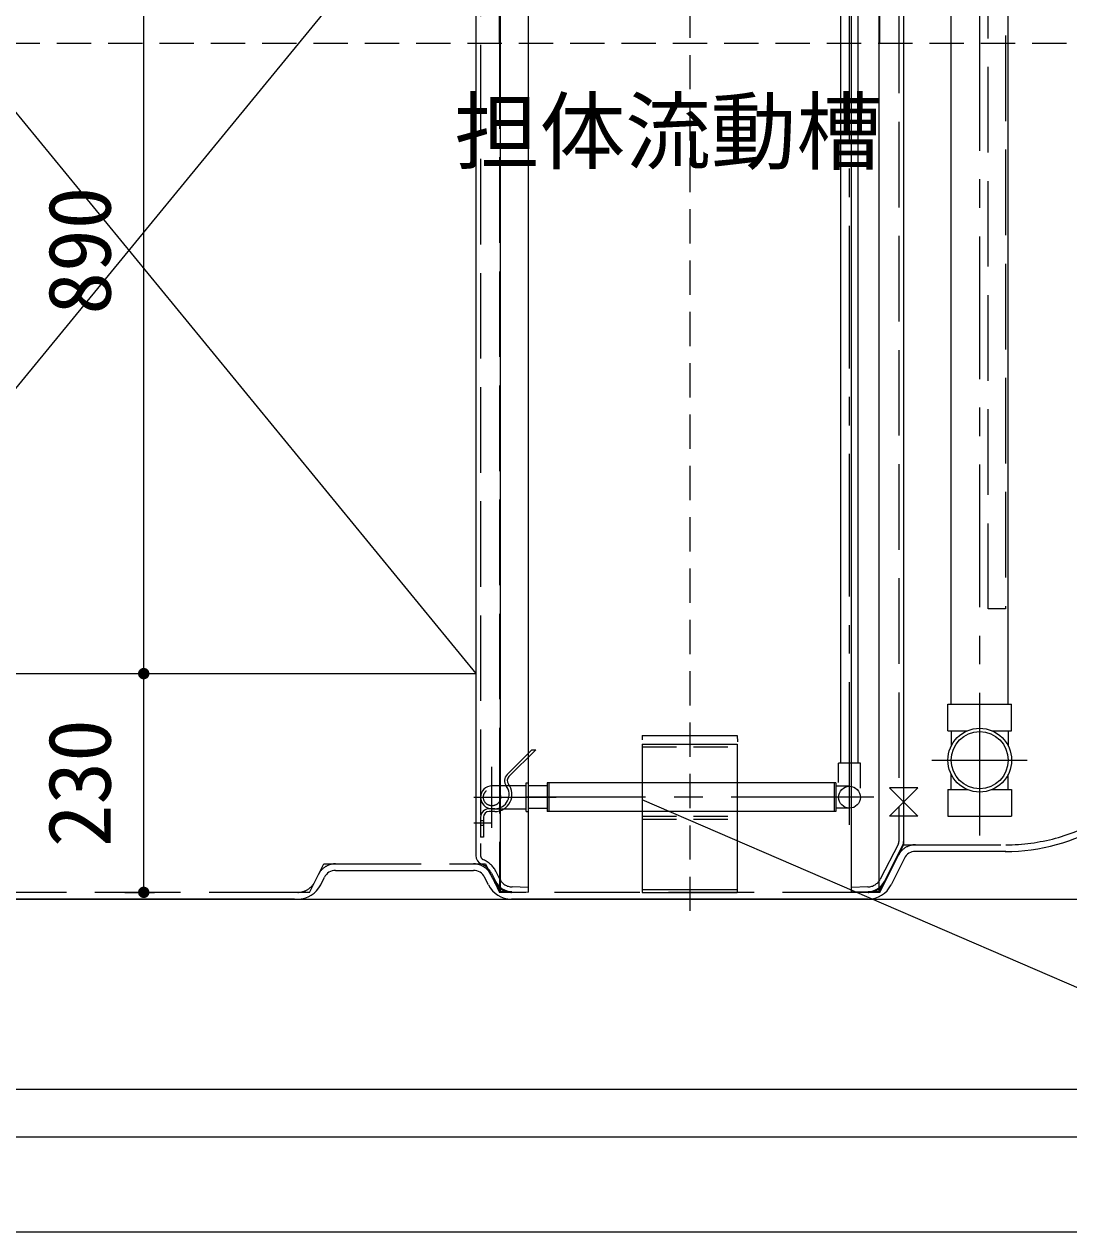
# Model space of a CAD drawing. Units: millimetres, scale not verified. Extents: x -8910 to 8910, y -6308 to 6308.
# Drawn here: x -4839 to -3740, y -4190 to -2920 of the extents above; entities that cross this region are included whole.
import ezdxf
from ezdxf.enums import TextEntityAlignment as Align

# ---------------------------------------------------------------- set-up
doc = ezdxf.new("R2010")
doc.units = ezdxf.units.MM
doc.header["$LTSCALE"] = 30
for name, pattern in [('CHAIN1', [8, 5, -1, 1, -1]), ('CHAIN2', [12, 9, -1, 1, -1]), ('DASHED1', [1.8, 1.2, -0.6]), ('DASHED3', [4, 3, -1]), ('DOUBLE_CHAIN1', [8.8, 5, -1, 0.6, -0.6, 0.6, -1]), ('DOUBLE_CHAIN2', [12.8, 9, -1, 0.6, -0.6, 0.6, -1])]:
    doc.linetypes.add(name, pattern=pattern)
for name, color, linetype, lineweight in [('0-0_機器', 2, 'Continuous', 25), ('0-1_製作', 5, 'Continuous', 25), ('0-2_空気管', 3, 'Continuous', 25), ('0-3_補助線', 3, 'Continuous', 25), ('0-4_寸法', 92, 'Continuous', 25), ('0-6_躯体', 3, 'Continuous', 25), ('0-B_07', 3, 'Continuous', 25), ('0-C_9-6_SUNPO', 4, 'Continuous', 25), ('0-D_文字', 7, 'Continuous', 25)]:
    doc.layers.add(name, color=color, linetype=linetype, lineweight=lineweight)
doc.styles.add('ＭＳ ゴシック', font='')
doc.styles.get('ＭＳ ゴシック').set_extended_font_data('MS Gothic')

msp = doc.modelspace()

# ---------------------------------------------------------------- linework, layer by layer
at = {"layer": '0-0_機器', "color": 3}
for p, q in [((-4304.85, -3683.27), (-4331.04, -3709.46)), ((-4310.85, -3748.26), (-4310.85, -3718.27)), ((-4286.85, -3718.27), (-4288.85, -3718.27)), ((-4288.85, -3718.27), (-4288.85, -3748.26)), ((-4286.85, -3748.26), (-4286.85, -3718.27)), ((-4288.85, -3721.27), (-4308.85, -3721.27)), ((-4343.85, -3745.27), (-4349.85, -3745.27)), ((-4288.85, -3745.26), (-4308.85, -3745.26)), ((-4358.85, -3754.27), (-4358.85, -3775.27)), ((-4355.85, -3754.27), (-4355.85, -3775.27)), ((-4343.85, -3748.27), (-4349.85, -3748.27)), ((-4310.85, -3748.26), (-4308.85, -3748.26)), ((-4286.85, -3748.26), (-4288.85, -3748.26)), ((-4355.85, -3775.27), (-4358.85, -3775.27))]:
    msp.add_line(p, q, dxfattribs=at)
at = {"layer": '0-0_機器', "color": 3, "linetype": 'CHAIN2'}
for p, q in [((-4318.24, -3733.27), (-4279.45, -3733.27)), ((-4365.95, -3760.27), (-4347.15, -3760.27))]:
    msp.add_line(p, q, dxfattribs=at)
at = {"layer": '0-0_機器', "color": 3, "linetype": 'DASHED1'}
for p, q in [((-4358.85, -3757.77), (-4355.85, -3757.77)), ((-4358.85, -3762.77), (-4355.85, -3762.77))]:
    msp.add_line(p, q, dxfattribs=at)
at = {"layer": '0-0_機器'}
for p, q in [((-6123.85, -4040.27), (-3223.85, -4040.27)), ((-6123.85, -4090.27), (-3223.85, -4090.27)), ((-6123.85, -4190.27), (-3223.85, -4190.27))]:
    msp.add_line(p, q, dxfattribs=at)
at = {"layer": '0-0_機器', "color": 3}
for points in [[(-4304.85, -3683.27), (-4300.85, -3683.27), (-4329.02, -3711.44)], [(-4310.85, -3718.27), (-4308.85, -3718.27), (-4308.85, -3748.26)]]:
    msp.add_lwpolyline(points, dxfattribs=at)
at = {"layer": '0-0_機器'}
msp.add_lwpolyline([(-6073.85, -3840.27), (-3273.85, -3840.27), (-3273.85, -4040.27)], dxfattribs=at)
at = {"layer": '0-0_機器', "color": 3}
for centre, radius, start, end in [((-4343.85, -3730.27), 18, 270, 37.406), ((-4324.68, -3715.82), 9, 135, 216.993), ((-4324.78, -3715.69), 6, 135, 217.406), ((-4343.85, -3730.27), 15, 270, 36.993), ((-4349.85, -3754.27), 9, 90, 180), ((-4349.85, -3754.27), 6, 90, 180)]:
    msp.add_arc(centre, radius, start, end, dxfattribs=at)
at = {"layer": '0-1_製作', "color": 3}
for p, q in [((-5093.85, -2713.27), (-4363.85, -3603.26)), ((-5093.85, -3603.26), (-4363.85, -2713.27)), ((-5093.85, -3603.26), (-4363.85, -3603.26))]:
    msp.add_line(p, q, dxfattribs=at)
at = {"layer": '0-2_空気管', "linetype": 'DASHED3'}
for p, q in [((-3918.85, -2063.01), (-3918.85, -3779.85)), ((-4358.85, -2102.01), (-4358.85, -3794.43)), ((-4363.85, -2940.27), (-4363.85, -3560.95)), ((-4338.85, -2940.27), (-4338.85, -3828.99)), ((-3913.85, -2940.27), (-3913.85, -3783.27)), ((-3919.4, -3782.13), (-3938.5, -3819.42)), ((-3901.49, -3783.27), (-3806.41, -3783.27)), ((-3933.32, -3822.21), (-3919.37, -3794.32)), ((-4511.49, -3803.26), (-4362.97, -3803.26)), ((-4533.32, -3822.21), (-4529.38, -3814.32)), ((-4348.32, -3814.32), (-4344.38, -3822.21)), ((-4338.77, -3819.29), (-4342.92, -3810.99)), ((-4554.44, -3833.26), (-4906.49, -3833.26)), ((-3951.21, -3833.26), (-4326.49, -3833.26)), ((-4308.85, -3828.02), (-4325.74, -3827.58)), ((-3951.46, -3827.58), (-3968.85, -3828.03))]:
    msp.add_line(p, q, dxfattribs=at)
at = {"layer": '0-2_空気管'}
for p, q in [((-3913.85, -2063.01), (-3913.85, -3782.26)), ((-4308.85, -2090.83), (-4308.85, -3833.02)), ((-4363.85, -2102.01), (-4363.85, -3794.43)), ((-4338.85, -2940.27), (-4338.85, -2378.68)), ((-4337.87, -3828.18), (-4337.87, -2383.27)), ((-3939.47, -3832.27), (-3939.47, -2378.92)), ((-3938.85, -2940.27), (-3938.85, -2378.68)), ((-3928.85, -3753.27), (-3898.85, -3723.27)), ((-3898.85, -3753.27), (-3928.85, -3753.27)), ((-3934.05, -3821.7), (-3913.85, -3782.26)), ((-3806.41, -3790.27), (-3901.49, -3790.27)), ((-3913.11, -3797.45), (-3927.06, -3825.34)), ((-4527.06, -3825.34), (-4523.12, -3817.45)), ((-4511.49, -3810.27), (-4366.21, -3810.27)), ((-4350.64, -3825.34), (-4354.58, -3817.45)), ((-4347.39, -3813.22), (-4343.24, -3821.53)), ((-4325.87, -3832.58), (-4308.69, -3833.03)), ((-3951.33, -3832.58), (-3968.85, -3833.04)), ((-4554.44, -3840.27), (-4906.49, -3840.27)), ((-3951.21, -3840.27), (-4326.49, -3840.27))]:
    msp.add_line(p, q, dxfattribs=at)
at = {"layer": '0-2_空気管', "linetype": 'DASHED1'}
msp.add_line((-5992.55, -2940.27), (-3355.11, -2940.27), dxfattribs=at)
at = {"layer": '0-2_空気管', "linetype": 'DOUBLE_CHAIN2'}
for p, q in [((-4529.38, -3814.32), (-4523.85, -3803.26)), ((-4523.85, -3803.26), (-4511.49, -3803.26)), ((-4362.97, -3803.26), (-4353.85, -3803.26)), ((-4353.85, -3803.26), (-4348.32, -3814.32)), ((-4538.85, -3833.26), (-4533.32, -3822.21)), ((-4344.38, -3822.21), (-4338.85, -3833.26)), ((-3939.47, -3832.27), (-3934.05, -3821.7)), ((-3938.85, -3833.26), (-3933.32, -3822.21)), ((-4538.85, -3833.26), (-4554.44, -3833.26)), ((-4329.27, -3833.26), (-4338.85, -3833.26)), ((-4325.87, -3832.58), (-4337.87, -3832.27)), ((-3939.47, -3832.27), (-3951.33, -3832.58)), ((-3938.85, -3833.26), (-3951.21, -3833.26))]:
    msp.add_line(p, q, dxfattribs=at)
at = {"layer": '0-2_空気管'}
for points in [[(-3968.85, -3833.04), (-3968.85, -2051.82), (-3923.59, -2053.01)], [(-3898.85, -3723.27), (-3928.85, -3723.27), (-3898.85, -3753.27)]]:
    msp.add_lwpolyline(points, dxfattribs=at)
at = {"layer": '0-2_空気管', "linetype": 'DOUBLE_CHAIN2'}
for points in [[(-3919.37, -3794.32), (-3913.85, -3783.27), (-3901.49, -3783.27)], [(-4343.24, -3821.53), (-4337.87, -3832.27), (-4337.87, -3828.18)]]:
    msp.add_lwpolyline(points, dxfattribs=at)
at = {"layer": '0-2_空気管'}
for centre, radius, start, end in [((-3806.99, -3584.26), 206, 270, 330.331), ((-3923.85, -3779.85), 10, 332.871, 0), ((-4353.85, -3794.43), 10, 180, 247.595), ((-3901.49, -3803.26), 13, 90, 153.435), ((-4365.28, -3822.17), 20, 26.565, 67.595), ((-4511.49, -3823.27), 13, 90, 153.435), ((-4366.21, -3823.27), 13, 26.565, 90), ((-4325.35, -3812.59), 20, 206.565, 268.5), ((-3951.85, -3812.58), 20, 271.5, 332.871), ((-4551.21, -3813.27), 27, 270, 333.435), ((-4326.49, -3813.27), 27, 206.565, 270), ((-3951.21, -3813.27), 27, 270, 333.435)]:
    msp.add_arc(centre, radius, start, end, dxfattribs=at)
at = {"layer": '0-2_空気管', "linetype": 'DASHED3'}
for centre, radius, start, end in [((-3806.41, -3583.27), 200, 270, 330), ((-3923.85, -3779.85), 5, 332.871, 0), ((-3901.49, -3803.26), 20, 90, 153.435), ((-4353.85, -3794.43), 5, 180, 247.595), ((-4511.49, -3823.27), 20, 90, 153.435), ((-4366.21, -3823.27), 20, 26.565, 90), ((-4365.28, -3822.17), 25, 26.565, 67.595), ((-4551.21, -3813.27), 20, 270, 333.435), ((-4326.49, -3813.27), 20, 206.565, 270), ((-4325.35, -3812.59), 15, 206.565, 268.5), ((-3951.85, -3812.58), 15, 271.5, 332.871), ((-3951.21, -3813.27), 20, 270, 333.435)]:
    msp.add_arc(centre, radius, start, end, dxfattribs=at)
at = {"layer": '0-3_補助線', "linetype": 'DOUBLE_CHAIN1'}
for p, q in [((-4188.87, -3668.26), (-4188.87, -3672.9)), ((-4188.87, -3668.26), (-4088.87, -3668.26)), ((-4088.87, -3668.26), (-4088.46, -3674.89))]:
    msp.add_line(p, q, dxfattribs=at)
at = {"layer": '0-3_補助線'}
for p, q in [((-4188.87, -3677.38), (-4088.87, -3677.38)), ((-4188.87, -3677.38), (-4188.87, -3833.26)), ((-4088.87, -3677.38), (-4088.87, -3833.26)), ((-4188.87, -3830.27), (-4088.87, -3830.27)), ((-4188.87, -3833.26), (-4088.87, -3833.26))]:
    msp.add_line(p, q, dxfattribs=at)
at = {"layer": '0-3_補助線', "linetype": 'DASHED1'}
for p, q in [((-4188.87, -3680.38), (-4088.87, -3680.38)), ((-4188.87, -3753.27), (-4088.87, -3753.27)), ((-4188.87, -3756.27), (-4088.87, -3756.27))]:
    msp.add_line(p, q, dxfattribs=at)
at = {"layer": '0-4_寸法', "color": 3}
for p, q in [((-4733.16, -3603.26), (-4701.86, -3603.26)), ((-4733.16, -3833.26), (-4701.86, -3833.26))]:
    msp.add_line(p, q, dxfattribs=at)
at = {"layer": '0-4_寸法'}
for points in [[(-4719.14, -3602.89), (-4713.16, -3603.26), (-4719.16, -3603.26)], [(-4719.16, -3603.26), (-4715.01, -3608.97), (-4719.11, -3604.02)], [(-4719.16, -3603.26), (-4714.28, -3609.16), (-4715.01, -3608.97)], [(-4713.16, -3603.26), (-4714.28, -3609.16), (-4719.16, -3603.26)], [(-4719.05, -3602.14), (-4713.16, -3603.26), (-4719.14, -3602.89)], [(-4719.11, -3604.02), (-4715.71, -3608.69), (-4718.97, -3604.76)], [(-4719.11, -3604.02), (-4715.01, -3608.97), (-4715.71, -3608.69)], [(-4718.86, -3601.41), (-4713.16, -3603.26), (-4719.05, -3602.14)], [(-4718.97, -3604.76), (-4716.37, -3608.33), (-4718.74, -3605.47)], [(-4718.97, -3604.76), (-4715.71, -3608.69), (-4716.37, -3608.33)], [(-4718.59, -3600.71), (-4713.16, -3603.26), (-4718.86, -3601.41)], [(-4718.74, -3605.47), (-4716.98, -3607.89), (-4718.41, -3606.16)], [(-4718.74, -3605.47), (-4716.37, -3608.33), (-4716.98, -3607.89)], [(-4718.22, -3600.05), (-4713.16, -3603.26), (-4718.59, -3600.71)], [(-4718.41, -3606.16), (-4717.53, -3607.37), (-4718.01, -3606.79)], [(-4718.41, -3606.16), (-4716.98, -3607.89), (-4717.53, -3607.37)], [(-4717.78, -3599.44), (-4713.16, -3603.26), (-4718.22, -3600.05)], [(-4717.26, -3598.89), (-4713.16, -3603.26), (-4717.78, -3599.44)], [(-4716.68, -3598.41), (-4713.16, -3603.26), (-4717.26, -3598.89)], [(-4716.68, -3598.41), (-4713.16, -3597.26), (-4713.16, -3603.26)], [(-4716.05, -3598.01), (-4713.16, -3597.26), (-4716.68, -3598.41)], [(-4715.37, -3597.69), (-4713.16, -3597.26), (-4716.05, -3598.01)], [(-4714.65, -3597.45), (-4713.16, -3597.26), (-4715.37, -3597.69)], [(-4713.91, -3597.31), (-4713.16, -3597.26), (-4714.65, -3597.45)], [(-4713.16, -3603.26), (-4713.53, -3609.25), (-4714.28, -3609.16)], [(-4713.16, -3603.26), (-4713.16, -3609.26), (-4713.53, -3609.25)], [(-4713.16, -3597.26), (-4707.16, -3603.26), (-4713.16, -3603.26)], [(-4712.78, -3597.28), (-4707.16, -3603.26), (-4713.16, -3597.26)], [(-4713.16, -3603.26), (-4712.4, -3609.22), (-4713.16, -3609.26)], [(-4713.16, -3603.26), (-4711.66, -3609.08), (-4712.4, -3609.22)], [(-4713.16, -3603.26), (-4710.95, -3608.84), (-4711.66, -3609.08)], [(-4713.16, -3603.26), (-4710.27, -3608.52), (-4710.95, -3608.84)], [(-4713.16, -3603.26), (-4709.63, -3608.12), (-4710.27, -3608.52)], [(-4713.16, -3603.26), (-4709.05, -3607.64), (-4709.63, -3608.12)], [(-4707.16, -3603.26), (-4709.05, -3607.64), (-4713.16, -3603.26)], [(-4712.03, -3597.37), (-4707.16, -3603.26), (-4712.78, -3597.28)], [(-4711.3, -3597.56), (-4707.16, -3603.26), (-4712.03, -3597.37)], [(-4711.3, -3597.56), (-4707.2, -3602.51), (-4707.16, -3603.26)], [(-4710.6, -3597.84), (-4707.2, -3602.51), (-4711.3, -3597.56)], [(-4710.6, -3597.84), (-4707.35, -3601.77), (-4707.2, -3602.51)], [(-4709.94, -3598.2), (-4707.35, -3601.77), (-4710.6, -3597.84)], [(-4709.94, -3598.2), (-4707.58, -3601.06), (-4707.35, -3601.77)], [(-4709.33, -3598.64), (-4707.58, -3601.06), (-4709.94, -3598.2)], [(-4709.33, -3598.64), (-4707.9, -3600.37), (-4707.58, -3601.06)], [(-4708.78, -3599.16), (-4707.9, -3600.37), (-4709.33, -3598.64)], [(-4707.16, -3603.26), (-4708.53, -3607.09), (-4709.05, -3607.64)], [(-4708.78, -3599.16), (-4708.3, -3599.74), (-4707.9, -3600.37)], [(-4707.16, -3603.26), (-4708.09, -3606.48), (-4708.53, -3607.09)], [(-4707.16, -3603.26), (-4707.73, -3605.82), (-4708.09, -3606.48)], [(-4707.16, -3603.26), (-4707.45, -3605.12), (-4707.73, -3605.82)], [(-4707.16, -3603.26), (-4707.26, -3604.39), (-4707.45, -3605.12)], [(-4707.16, -3603.26), (-4707.17, -3603.64), (-4707.26, -3604.39)], [(-4719.14, -3832.89), (-4713.16, -3833.26), (-4719.16, -3833.26)], [(-4719.16, -3833.26), (-4715.01, -3838.97), (-4719.11, -3834.02)], [(-4719.16, -3833.26), (-4714.28, -3839.16), (-4715.01, -3838.97)], [(-4713.16, -3833.26), (-4714.28, -3839.16), (-4719.16, -3833.26)], [(-4719.05, -3832.14), (-4713.16, -3833.26), (-4719.14, -3832.89)], [(-4719.11, -3834.02), (-4715.71, -3838.69), (-4718.97, -3834.76)], [(-4719.11, -3834.02), (-4715.01, -3838.97), (-4715.71, -3838.69)], [(-4718.86, -3831.41), (-4713.16, -3833.26), (-4719.05, -3832.14)], [(-4718.97, -3834.76), (-4716.37, -3838.33), (-4718.74, -3835.47)], [(-4718.97, -3834.76), (-4715.71, -3838.69), (-4716.37, -3838.33)], [(-4718.59, -3830.71), (-4713.16, -3833.26), (-4718.86, -3831.41)], [(-4718.22, -3830.05), (-4713.16, -3833.26), (-4718.59, -3830.71)], [(-4717.78, -3829.44), (-4713.16, -3833.26), (-4718.22, -3830.05)], [(-4717.26, -3828.89), (-4713.16, -3833.26), (-4717.78, -3829.44)], [(-4716.68, -3828.41), (-4713.16, -3833.26), (-4717.26, -3828.89)], [(-4716.68, -3828.41), (-4713.16, -3827.26), (-4713.16, -3833.26)], [(-4716.05, -3828.01), (-4713.16, -3827.26), (-4716.68, -3828.41)], [(-4715.37, -3827.69), (-4713.16, -3827.26), (-4716.05, -3828.01)], [(-4714.65, -3827.45), (-4713.16, -3827.26), (-4715.37, -3827.69)], [(-4713.91, -3827.31), (-4713.16, -3827.26), (-4714.65, -3827.45)], [(-4713.16, -3833.26), (-4713.53, -3839.25), (-4714.28, -3839.16)], [(-4713.16, -3833.26), (-4713.16, -3839.26), (-4713.53, -3839.25)], [(-4713.16, -3827.26), (-4707.16, -3833.26), (-4713.16, -3833.26)], [(-4712.78, -3827.28), (-4707.16, -3833.26), (-4713.16, -3827.26)], [(-4713.16, -3833.26), (-4712.4, -3839.22), (-4713.16, -3839.26)], [(-4713.16, -3833.26), (-4711.66, -3839.08), (-4712.4, -3839.22)], [(-4713.16, -3833.26), (-4710.95, -3838.84), (-4711.66, -3839.08)], [(-4713.16, -3833.26), (-4710.27, -3838.52), (-4710.95, -3838.84)], [(-4713.16, -3833.26), (-4709.63, -3838.12), (-4710.27, -3838.52)], [(-4713.16, -3833.26), (-4709.05, -3837.64), (-4709.63, -3838.12)], [(-4707.16, -3833.26), (-4709.05, -3837.64), (-4713.16, -3833.26)], [(-4712.03, -3827.37), (-4707.16, -3833.26), (-4712.78, -3827.28)], [(-4711.3, -3827.56), (-4707.16, -3833.26), (-4712.03, -3827.37)], [(-4711.3, -3827.56), (-4707.2, -3832.51), (-4707.16, -3833.26)], [(-4710.6, -3827.84), (-4707.2, -3832.51), (-4711.3, -3827.56)], [(-4710.6, -3827.84), (-4707.35, -3831.77), (-4707.2, -3832.51)], [(-4709.94, -3828.2), (-4707.35, -3831.77), (-4710.6, -3827.84)], [(-4709.94, -3828.2), (-4707.58, -3831.06), (-4707.35, -3831.77)], [(-4709.33, -3828.64), (-4707.58, -3831.06), (-4709.94, -3828.2)], [(-4709.33, -3828.64), (-4707.9, -3830.37), (-4707.58, -3831.06)], [(-4708.78, -3829.16), (-4707.9, -3830.37), (-4709.33, -3828.64)], [(-4707.16, -3833.26), (-4708.53, -3837.09), (-4709.05, -3837.64)], [(-4708.78, -3829.16), (-4708.3, -3829.74), (-4707.9, -3830.37)], [(-4707.16, -3833.26), (-4708.09, -3836.48), (-4708.53, -3837.09)], [(-4707.16, -3833.26), (-4707.73, -3835.82), (-4708.09, -3836.48)], [(-4707.16, -3833.26), (-4707.45, -3835.12), (-4707.73, -3835.82)], [(-4707.16, -3833.26), (-4707.26, -3834.39), (-4707.45, -3835.12)], [(-4707.16, -3833.26), (-4707.17, -3833.64), (-4707.26, -3834.39)], [(-4718.74, -3835.47), (-4716.98, -3837.89), (-4718.41, -3836.16)], [(-4718.74, -3835.47), (-4716.37, -3838.33), (-4716.98, -3837.89)], [(-4718.41, -3836.16), (-4717.53, -3837.37), (-4718.01, -3836.79)], [(-4718.41, -3836.16), (-4716.98, -3837.89), (-4717.53, -3837.37)]]:
    msp.add_solid(points, dxfattribs=at)
at = {"layer": '0-6_躯体', "linetype": 'CHAIN1'}
for p, q in [((-3970.85, -3762.24), (-3970.85, -2063.77)), ((-3833.85, -3773.46), (-3833.85, -2131.59)), ((-3884.21, -3694.27), (-3784.03, -3694.27)), ((-3945.24, -3733.27), (-4310.85, -3733.27))]:
    msp.add_line(p, q, dxfattribs=at)
at = {"layer": '0-6_躯体', "linetype": 'DASHED3'}
msp.add_line((-3824.85, -3535.26), (-3824.85, -2332.26), dxfattribs=at)
at = {"layer": '0-6_躯体'}
for p, q in [((-3863.85, -3635.26), (-3863.85, -2353.26)), ((-3803.85, -3635.26), (-3803.85, -2353.26)), ((-3979.85, -3697.27), (-3979.85, -2413.27)), ((-3961.85, -3697.27), (-3961.85, -2413.27)), ((-3867.35, -3635.26), (-3864.02, -3635.26)), ((-3867.35, -3663.36), (-3867.35, -3635.26)), ((-3863.85, -3635.26), (-3800.35, -3635.26)), ((-3867.35, -3663.36), (-3846.78, -3663.36)), ((-3864.02, -3663.36), (-3864.02, -3679.71)), ((-3803.85, -3663.36), (-3803.85, -3679.35)), ((-3959.35, -3697.27), (-3982.35, -3697.27)), ((-3982.35, -3717.73), (-3982.35, -3697.27)), ((-3959.35, -3723.85), (-3959.35, -3697.27)), ((-3985.35, -3718.27), (-4286.85, -3718.27)), ((-3986.85, -3718.27), (-3986.85, -3748.27)), ((-3985.35, -3718.27), (-3985.35, -3748.27)), ((-3864.02, -3725.17), (-3864.02, -3708.82)), ((-3803.85, -3725.17), (-3803.85, -3709.18)), ((-4310.85, -3721.27), (-4346.85, -3721.27)), ((-3970.85, -3721.77), (-3985.35, -3721.77)), ((-3867.35, -3725.17), (-3867.35, -3753.27)), ((-3867.35, -3725.17), (-3846.78, -3725.17)), ((-4346.85, -3745.27), (-4310.85, -3745.27)), ((-3970.85, -3744.76), (-3985.35, -3744.76)), ((-3985.35, -3748.27), (-4288.35, -3748.27)), ((-3867.35, -3753.27), (-3864.02, -3753.27)), ((-3863.85, -3753.27), (-3800.35, -3753.27))]:
    msp.add_line(p, q, dxfattribs=at)
at = {"layer": '0-6_躯体', "linetype": 'CHAIN2'}
for p, q in [((-4346.85, -3765.27), (-4346.85, -3701.27)), ((-4365.83, -3733.27), (-4310.85, -3733.27))]:
    msp.add_line(p, q, dxfattribs=at)
at = {"layer": '0-6_躯体', "linetype": 'DASHED3'}
msp.add_lwpolyline([(-3806.85, -2332.26), (-3806.85, -3535.26), (-3824.85, -3535.26)], dxfattribs=at)
at = {"layer": '0-6_躯体'}
for points in [[(-3820.91, -3663.36), (-3800.35, -3663.36), (-3800.35, -3635.26)], [(-3820.91, -3725.17), (-3800.35, -3725.17), (-3800.35, -3753.27)]]:
    msp.add_lwpolyline(points, dxfattribs=at)
for centre, radius in [((-3833.85, -3694.27), 33.5), ((-3833.85, -3694.27), 30), ((-3970.85, -3733.27), 11.5)]:
    msp.add_circle(centre, radius, dxfattribs=at)
at = {"layer": '0-6_躯体', "linetype": 'DASHED1'}
msp.add_circle((-4346.85, -3733.27), 9, dxfattribs=at)
at = {"layer": '0-6_躯体'}
msp.add_arc((-4346.85, -3733.27), 12, 90, 270, dxfattribs=at)
at = {"layer": '0-B_07', "linetype": 'DASHED1'}
msp.add_line((-4138.85, -1602.81), (-4138.85, -3870.29), dxfattribs=at)
at = {"layer": '0-C_9-6_SUNPO'}
for p, q in [((-4713.16, -3603.26), (-4713.16, -2713.27)), ((-4713.16, -3833.26), (-4713.16, -3603.26))]:
    msp.add_line(p, q, dxfattribs=at)
at = {"layer": '0-D_文字', "color": 3}
msp.add_line((-4189.1, -3735.59), (-3147.05, -4185.91), dxfattribs=at)

# ---------------------------------------------------------------- texts
at = {"layer": '0-4_寸法', "color": 4, "style": 'ＭＳ ゴシック'}
for s, p in [('890', (-4728.16, -3225.77)), ('230', (-4728.16, -3785.76))]:
    msp.add_text(s, height=65.98, rotation=90, dxfattribs=at).set_placement(p, align=Align.BOTTOM_LEFT)
at = {"layer": '0-D_文字', "color": 4, "style": 'ＭＳ ゴシック'}
msp.add_text('担体流動槽', height=65.98, dxfattribs=at).set_placement((-4386.63, -3085.83), align=Align.BOTTOM_LEFT)

doc.saveas('drawing.dxf')
